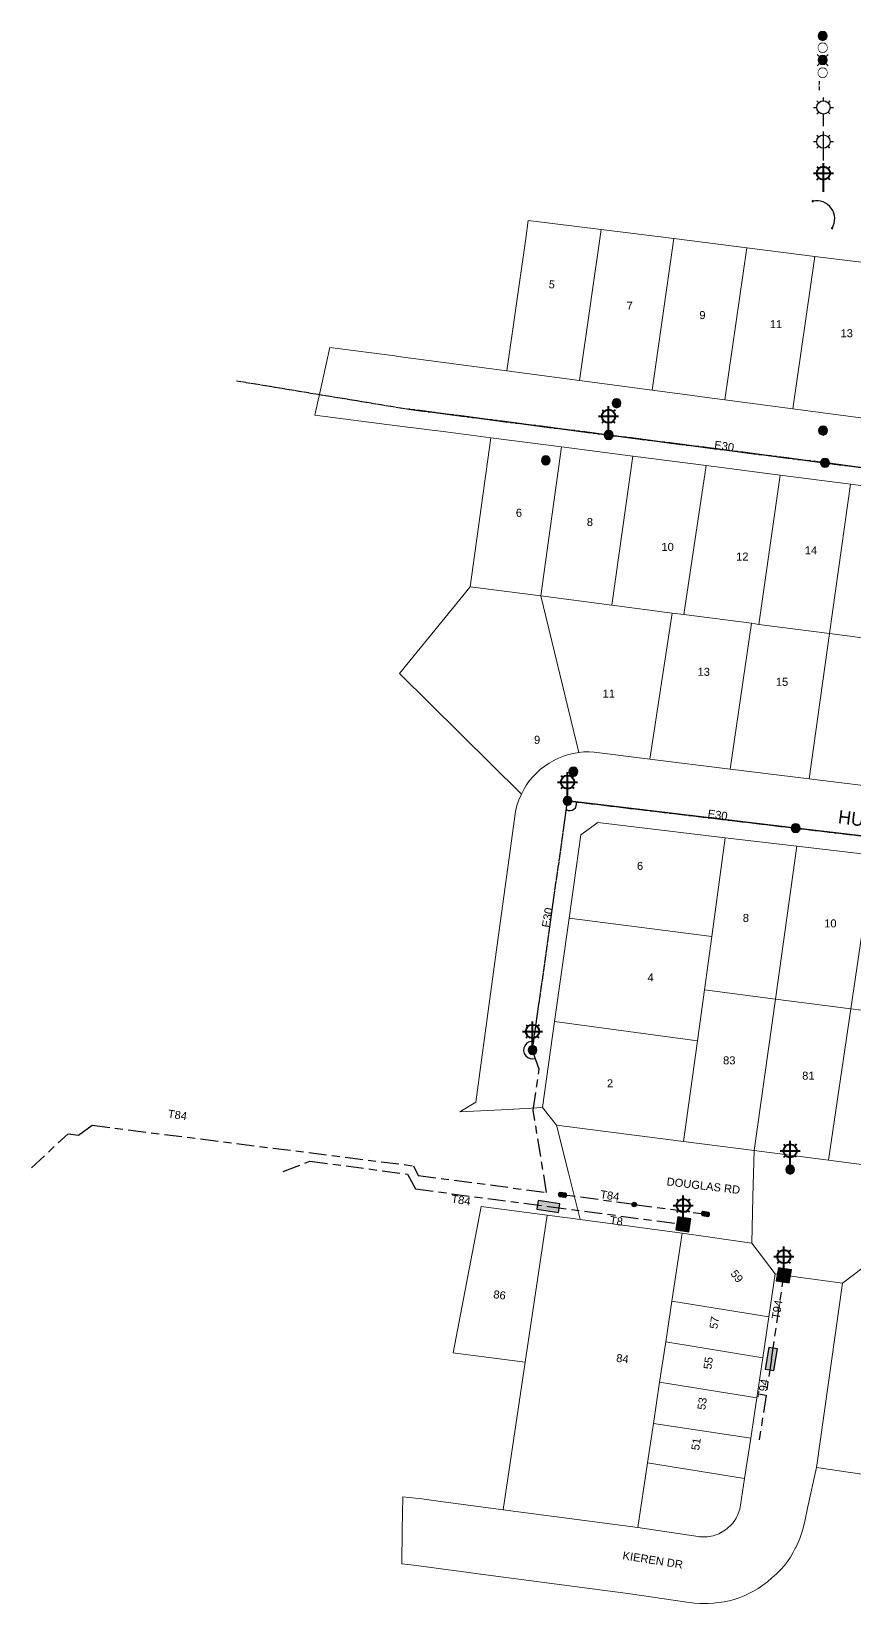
# Model space of a CAD drawing. Header units: metres. Extents: x 303873 to 304398, y 6259694 to 6260349.
# Drawn here: x 303873.4 to 304058.6, y 6259994.9 to 6260348.6 of the extents above; entities that cross this region are included whole.
import ezdxf
from ezdxf.enums import TextEntityAlignment as Align

# ---------------------------------------------------------------- set-up
doc = ezdxf.new("R2010")
doc.units = ezdxf.units.M
for name, pattern in [('Cable Exist OH', [1, 1, 0]), ('Cable Exist UG', [8.2, 4, -1.2, 1.8, -1.2]), ('solid', [0])]:
    doc.linetypes.add(name, pattern=pattern)
doc.layers.get('0').update_dxf_attribs({"color": 6})
doc.layers.add('Cadastre Land Parcels_SP_EXT', color=9, linetype='Continuous', lineweight=5)
doc.layers.add('Cadastre Roads_SP_EXT', color=9, linetype='Continuous', lineweight=5)
for name, color, linetype in [('Equip_LV_EXT', 7, 'Continuous'), ('Equip_SP_SL_EXT', 7, 'Continuous'), ('Equip_SP_SL_NEW', 2, 'Continuous'), ('Mains_HV_NEW', 2, 'Continuous'), ('Mains_HV_NEW_Hardwired', 2, 'Continuous'), ('Mains_LV_EXT', 7, 'Continuous'), ('Mains_SL_EXT', 7, 'Continuous'), ('Notes', 7, 'Continuous'), ('OH_Details_SP_MISC', 7, 'Continuous'), ('SupportsOH_SP_TR_HV_LV_SL_EXT', 7, 'Continuous'), ('SupportsOH_SP_TR_HV_LV_SL_NEW', 2, 'Continuous'), ('SupportsUG_SP_LV_EXT', 7, 'Continuous'), ('SupportsUG_SP_LV_SL_EXT', 7, 'Continuous')]:
    doc.layers.add(name, color=color, linetype=linetype)
doc.styles.add('COLUMN_LABEL', font='arial.ttf')
doc.styles.add('iecARIAL', font='arial.ttf', dxfattribs={"height": 2})
doc.styles.add('ITALICT', font='ITALICT')
doc.styles.add('POLE_LABEL', font='arial.ttf')
doc.styles.add('SL_LABEL', font='arial.ttf')
doc.styles.get("Standard").update_dxf_attribs({"font": 'arial.ttf'})

# ---------------------------------------------------------------- blocks, each defined once
blk = doc.blocks.new('COLUMN_EXT')
blk.add_hatch(color=256).paths.add_polyline_path([(-1.49, 1.48), (-1.49, -1.49), (1.48, -1.49), (1.48, 1.48)])
blk.add_lwpolyline([(-1.49, -1.49), (1.48, -1.49), (1.48, 1.48), (-1.49, 1.48)], close=True)
for tag, height, style, flags, p in [('STRUCTURE_PLANT_NUMBER', 0.2, 'POLE_LABEL', 9, (1.81, 0.03)), ('ASSET_NUM', 2.5, 'COLUMN_LABEL', 8, (2, 2)), ('STREET_CODE', 0.2, 'COLUMN_LABEL', 9, (1.81, -0.2))]:
    blk.add_attdef(tag, text='', height=height, dxfattribs=dict(style=style, flags=flags)).set_placement(p, align=Align.MIDDLE_LEFT)
at = {"flags": 1}
blk.add_attdef('Z', (1.81, -2.35), '', height=0.2, dxfattribs=at)
at = {"flags": 9}
for tag, p in [('COLUMN_TYPE', (1.81, -0.4)), ('OWNED_BY', (1.81, -0.6)), ('STATE', (1.81, -0.8)), ('USAGE', (1.81, -1)), ('STREETNAME', (1.81, -1.6)), ('SUBURB', (1.81, -1.8)), ('LEGEND', (1.81, -1.2)), ('LOCATION', (1.81, -1.4)), ('NOTES', (1.81, -2))]:
    blk.add_attdef(tag, text='', height=0.2, dxfattribs=at).set_placement(p, align=Align.MIDDLE_LEFT)
blk = doc.blocks.new('PILLAR_EXT')
blk.add_hatch(color=256).paths.add_polyline_path([(-2.475, 0.99), (-2.475, -0.99), (2.475, -0.99), (2.475, 0.99)])
blk.add_lwpolyline([(-2.475, -0.99), (2.475, -0.99), (2.475, 0.99), (-2.475, 0.99)], close=True)
at = {"style": 'iecARIAL', "flags": 8}
blk.add_attdef('ASSET_NUM', (1.5, 3.5), '', height=2.5, dxfattribs=at)
for tag, p, flags in [('OWNED_BY', (0, -0.2), 9), ('STATE', (0, -0.4), 9), ('SUPPORT_TYPE', (0, -0.6), 9), ('STREETNAME', (0, -1.8), 9), ('SUBURB', (0, -2), 1), ('USAGE', (0, -0.8), 9), ('LEGEND', (0, -1), 9), ('LOCATION', (0, -1.2), 9), ('NOTES', (0, -1.4), 9), ('PARENT', (0, -1.6), 9)]:
    blk.add_attdef(tag, p, '', height=0.2, dxfattribs=dict(flags=flags))
blk = doc.blocks.new('SL_LANTERN_EXT')
at = {"lineweight": 40}
for p, q in [((-2.25, 4.22), (2.25, 4.22)), ((-1.46, 5.68), (-1.06, 5.28)), ((0, 1.97), (0, 6.47)), ((1.46, 5.68), (1.06, 5.28)), ((-1.46, 2.76), (-1.06, 3.16)), ((0, 0), (0, 2.72)), ((1.46, 2.76), (1.06, 3.16))]:
    blk.add_line(p, q, dxfattribs=at)
blk.add_circle((0, 4.22), 1.5, dxfattribs=at)
at = {"style": 'iecARIAL', "flags": 8}
blk.add_attdef('ASSET_NUM', (1.5, 1.5), '', height=2.5, dxfattribs=at)
for tag, p, height, flags in [('OPERATING_VOLTAGE', (0.98, -1.65), 0.2, 9), ('ORIENTATION', (0.98, -1.85), 0.2, 9), ('OWNED_BY', (0.98, -2.05), 0.2, 9), ('STATE', (0.98, -2.25), 0.2, 9), ('CONSTRUCTED_VOLTAGE', (0.98, -0.65), 0.2, 9), ('CONTROL_TYPE', (0.98, -0.85), 0.2, 9), ('LANTERN_PURPOSE', (0.98, -1.05), 0.2, 9), ('LANTERN_TYPE', (0.98, -1.25), 0.2, 9), ('NO_PHASES', (0.98, -1.45), 0.2, 9), ('USAGE', (0.98, -2.45), 0.2, 9), ('CEXIST', (0.98, -2.65), 0.2, 9), ('CNEW', (0.98, -2.85), 0.2, 9), ('CNUMBER', (0.98, -3.05), 0.2, 9), ('CREMOVE', (0.98, -3.25), 0.2, 9), ('CREPLACE', (0.98, -3.45), 0.2, 9), ('LKINGHEIGHT', (0.98, -3.65), 0.2, 9), ('LNUMBER', (2.18, -3.25), 2.5, 8), ('LBRACKET', (0.98, -3.85), 0.2, 9), ('LBRACKETVOCAB', (0.98, -4.05), 0.2, 9), ('LCATEGORY', (0.98, -4.25), 0.2, 9), ('LCHARGE1', (0.98, -4.45), 0.2, 9), ('LCHARGE1PERCENT', (0.98, -4.65), 0.2, 9), ('LCHARGE2', (0.98, -4.85), 0.2, 9), ('LCHARGE2PERCENT', (0.98, -5.05), 0.2, 9), ('LCHARGE3', (0.98, -5.25), 0.2, 9), ('LCHARGE3PERCENT', (0.98, -5.45), 0.2, 9), ('LEXIST', (0.98, -5.65), 0.2, 9), ('LLAMP', (0.98, -5.85), 0.2, 9), ('LLAMPVOCAB', (0.98, -6.05), 0.2, 9), ('LMAST', (0.98, -6.25), 0.2, 9), ('LMASTVOCAB', (0.98, -6.45), 0.2, 9), ('LNEW', (0.98, -6.65), 0.2, 9), ('LANTNUMBER', (0.98, -6.85), 0.2, 9), ('LOUTREACH', (0.98, -7.25), 0.2, 9), ('STREETNAME', (0.98, -9.25), 0.2, 9), ('SUBURB', (0.98, -9.45), 0.2, 1), ('LOUTREACHVOCAB', (0.98, -7.45), 0.2, 9), ('LRATECODE', (0.98, -7.65), 0.2, 9), ('LREMOVE', (0.98, -7.85), 0.2, 9), ('LREPLACE', (0.98, -8.05), 0.2, 9), ('LTYPE', (0.98, -8.25), 0.2, 9), ('LTYPEVOCAB', (0.98, -8.45), 0.2, 9), ('LEGEND', (0.98, -8.65), 0.2, 9), ('LOCATION', (0.98, -8.85), 0.2, 9), ('NOTES', (0.98, -9.05), 0.2, 9)]:
    blk.add_attdef(tag, p, '', height=height, dxfattribs=dict(flags=flags))
blk = doc.blocks.new('POLE_EXT')
blk.add_hatch(color=256).paths.add_polyline_path([(-1, 0, 1), (1, 0, 1)])
blk.add_lwpolyline([(-1, 0, 1), (1, 0, 1)], format="xyb", close=True)
for tag, height, flags, p in [('pNumber', 2.5, 8, (-17.84, 2.07)), ('OWNED_BY', 0.2, 9, (1.35, -0.4)), ('SPECIAL_USE', 0.2, 9, (1.35, -0.8)), ('STATE', 0.2, 9, (1.35, -1)), ('cLV', 0.2, 9, (1.35, -1.4)), ('hDepth', 0.2, 9, (1.35, -1.6)), ('hDia', 0.2, 9, (1.35, -1.8)), ('cHV', 0.2, 9, (1.35, -2)), ('cLinedev', 0.2, 9, (1.35, -3.4)), ('PARENT', 0.2, 9, (1.35, -0.6)), ('USAGE', 0.2, 9, (1.35, -1.2)), ('LBRACKET', 0.2, 9, (1.35, -2.2)), ('LExisting', 0.2, 9, (1.35, -2.4)), ('LANTNUMBER', 0.2, 9, (1.35, -2.6)), ('LOther', 0.2, 9, (1.35, -2.8)), ('LRemove', 0.2, 9, (1.35, -3)), ('LEGEND', 0.2, 9, (1.35, -3.2)), ('LOCATION', 0.2, 9, (1.35, -3.6)), ('pExisting', 0.2, 9, (1.35, -3.8)), ('pFooting', 0.2, 9, (1.35, -4.4)), ('pNew', 0.2, 9, (1.35, -4.6)), ('pRelocate', 0.2, 9, (1.35, -5)), ('pRemove', 0.2, 9, (1.35, -5.2)), ('pReplace', 0.2, 9, (1.35, -5.4)), ('pStay', 0.2, 9, (1.35, -5.6)), ('pType', 0.2, 9, (1.35, -5.8)), ('cspan', 0.2, 9, (1.35, -6)), ('STREETNAME', 0.2, 9, (1.35, -6.2)), ('SUBURB', 0.2, 9, (1.35, -6.4)), ('OPERATED_BY', 0.2, 9, (1.36, -7.01)), ('PFNUMBER', 0.2, 9, (1.35, -4)), ('NEWPFNUMBER', 0.2, 9, (1.35, -4.2)), ('NOTES', 0.2, 9, (1.35, -6.6)), ('MAINTAINED_BY', 0.2, 9, (1.36, -6.81))]:
    blk.add_attdef(tag, text='', height=height, dxfattribs=dict(flags=flags)).set_placement(p, align=Align.MIDDLE_LEFT)
at = {"style": 'POLE_LABEL'}
for tag, height, flags, p in [('STRUCTURE_PLANT_NUMBER', 0.2, 9, (1.35, 0.03)), ('ASSET_NUM', 2.5, 8, (2, 2)), ('STREET_CODE', 0.2, 9, (1.35, -0.2))]:
    blk.add_attdef(tag, text='', height=height, dxfattribs=dict(at, flags=flags)).set_placement(p, align=Align.MIDDLE_LEFT)
at = {"flags": 1}
blk.add_attdef('Z', (1.35, -7.33), '', height=0.2, dxfattribs=at)
blk = doc.blocks.new('LV_STJ_EXT')
h = blk.add_hatch(color=256)
edge = h.paths.add_edge_path()
edge.add_ellipse((-0.59, 0.13), major_axis=(0.226, 0.226), ratio=1, start_angle=45, end_angle=135)
edge.add_line((-0.91, 0.13), (-0.91, -0.13))
edge.add_ellipse((-0.59, -0.13), major_axis=(0.226, 0.226), ratio=1, start_angle=135, end_angle=225)
edge.add_line((-0.59, -0.45), (0.59, -0.45))
edge.add_ellipse((0.59, -0.13), major_axis=(-0.226, 0.226), ratio=1, start_angle=135, end_angle=225)
edge.add_line((0.91, -0.13), (0.91, 0.13))
edge.add_ellipse((0.59, 0.13), major_axis=(-0.226, 0.226), ratio=1, start_angle=225, end_angle=315)
edge.add_line((0.59, 0.45), (-0.59, 0.45))
blk.add_lwpolyline([(-0.91, 0.13), (-0.91, -0.13, 0.414214), (-0.59, -0.45), (0.59, -0.45, 0.414214), (0.91, -0.13), (0.91, 0.13, 0.414214), (0.59, 0.45), (-0.59, 0.45, 0.414214)], format="xyb", close=True)
at = {"flags": 1}
blk.add_attdef('Z', (0, 0), '', height=0.2, dxfattribs=at)
at = {"flags": 9}
for tag, p in [('ORIENTATION', (0, 0)), ('USAGE', (0, -0.2)), ('LEGEND', (0, -0.4)), ('NOTES', (0, -0.6))]:
    blk.add_attdef(tag, text='', height=0.2, dxfattribs=at).set_placement(p, align=Align.MIDDLE_LEFT)
blk = doc.blocks.new('CONNECTOR_NODE_EXT')
h = blk.add_hatch(color=256)
edge = h.paths.add_edge_path()
edge.add_arc((0, 0), 0.5, 0, 360)
blk.add_circle((0, 0), 0.5)
at = {"flags": 1}
blk.add_attdef('Z', (0, 0), '', height=0.2, dxfattribs=at)
at = {"flags": 9}
for tag, p in [('CONNECTOR_TYPE', (0, 0)), ('CONSTRUCTED_VOLTAGE', (0, -0.2)), ('OPERATING_VOLTAGE', (0, -0.6)), ('ORIENTATION', (0, -0.8)), ('SUBTYPE', (0, -1)), ('NO_PHASES', (0, -0.4)), ('USAGE', (0, -1.2)), ('NOTES', (0, -1.4))]:
    blk.add_attdef(tag, text='', height=0.2, dxfattribs=at).set_placement(p, align=Align.MIDDLE_LEFT)
blk = doc.blocks.new('End Shackle_NEW')
blk.add_line((1, 1.81), (-1, 1.81))
at = {"flags": 1}
blk.add_attdef('Z', (0, 0), '', height=0.2, dxfattribs=at)
at = {"flags": 9}
for tag, p in [('CONNECTOR_TYPE', (0, 0)), ('CONSTRUCTED_VOLTAGE', (0, -0.2)), ('OPERATING_VOLTAGE', (0, -0.6)), ('ORIENTATION', (0, -0.8)), ('OWNED_BY', (0, -1)), ('STATE', (0, -1.2)), ('OPERATED_BY', (0, -2.01)), ('NO_PHASES', (0, -0.4)), ('USAGE', (0, -1.4)), ('NOTES', (0, -1.6)), ('MAINTAINED_BY', (0, -1.81))]:
    blk.add_attdef(tag, text='', height=0.2, dxfattribs=at).set_placement(p, align=Align.MIDDLE_LEFT)
blk.add_wipeout([(-0.25, 0), (-0.25, 1.81), (0.25, 1.82), (0.25, 0)])
blk = doc.blocks.new('POLE_REPLACE_NEW')
h = blk.add_hatch(color=256)
edge = h.paths.add_edge_path()
edge.add_arc((0, 0), 1, 270, 450)
edge.add_line((0, 1), (0, -1))
blk.add_lwpolyline([(0, 1), (0, -1)])
at = {"lineweight": -3}
blk.add_arc((0, 0), 1, 90, 270, dxfattribs=at)
blk.add_arc((0, 0), 1, 270, 90)
for tag, p, height, flags in [('pNumber', (-17.84, 2.07), 2.5, 8), ('cLinedev', (0, -3.2), 0.2, 9), ('LEGEND', (0, -3), 0.2, 9), ('LOCATION', (0, -3.4), 0.2, 9), ('NOTES', (0, -3.6), 0.2, 9), ('cspan', (0, -6), 0.2, 9), ('STREETNAME', (0, -6.2), 0.2, 9), ('SUBURB', (0, -6.4), 0.2, 9), ('pExisting', (0, -3.8), 0.2, 9), ('PFNUMBER', (0, -4), 0.2, 9), ('NEWPFNUMBER', (0, -4.2), 0.2, 9), ('pFooting', (0, -4.4), 0.2, 9), ('pNew', (0, -4.6), 0.2, 9), ('pRelocate', (0, -5), 0.2, 9), ('pRemove', (0, -5.2), 0.2, 9), ('pReplace', (0, -5.4), 0.2, 9), ('pStay', (0, -5.6), 0.2, 9), ('pType', (0, -5.8), 0.2, 9)]:
    blk.add_attdef(tag, p, '', height=height, dxfattribs=dict(flags=flags))
blk.add_wipeout([(0, 1), (0.19, 0.98), (0.38, 0.93), (0.55, 0.83), (0.71, 0.71), (0.83, 0.56), (0.92, 0.38), (0.98, 0.19), (1, 0), (0.98, -0.2), (0.92, -0.38), (0.83, -0.56), (0.71, -0.71), (0.55, -0.83), (0.38, -0.92), (0.2, -0.98), (0, -1), (-0.19, -0.98), (-0.38, -0.92), (-0.56, -0.83), (-0.71, -0.71), (-0.83, -0.55), (-0.93, -0.38), (-0.98, -0.19), (-1, 0), (-0.98, 0.2), (-0.92, 0.38), (-0.83, 0.55), (-0.71, 0.71), (-0.56, 0.83), (-0.38, 0.92), (-0.2, 0.98)])
at = {"style": 'iecARIAL', "flags": 8}
blk.add_attdef('ASSET_NUM', (1.5, 1.5), '', height=2.5, dxfattribs=at)
at = {"flags": 9}
for tag, p in [('OWNED_BY', (0, -0.2)), ('SPECIAL_USE', (0, -0.6)), ('STATE', (0, -0.8)), ('cLV', (0, -1.2)), ('cHV', (0, -1.8)), ('PARENT', (0, -0.4)), ('USAGE', (0, -1)), ('hDepth', (0, -1.4)), ('hDia', (0, -1.6)), ('LBRACKET', (0, -2)), ('LExisting', (0, -2.2)), ('LANTNUMBER', (0, -2.4)), ('LOther', (0, -2.6)), ('LRemove', (0, -2.8))]:
    blk.add_attdef(tag, p, '', height=0.2, dxfattribs=at)
blk = doc.blocks.new('POLE_NEW')
at = {"lineweight": -3}
blk.add_lwpolyline([(-1, 0, 1), (1, 0, 1)], format="xyb", close=True, dxfattribs=at)
for tag, p, height, flags in [('pNumber', (-17.84, 2.07), 2.5, 8), ('cLinedev', (0, -3.2), 0.2, 9), ('LEGEND', (0, -3), 0.2, 9), ('LOCATION', (0, -3.4), 0.2, 9), ('NOTES', (0, -3.6), 0.2, 9), ('cspan', (0, -6), 0.2, 9), ('STREETNAME', (0, -6.2), 0.2, 9), ('SUBURB', (0, -6.4), 0.2, 9), ('pExisting', (0, -3.8), 0.2, 9), ('PFNUMBER', (0, -4), 0.2, 9), ('NEWPFNUMBER', (0, -4.2), 0.2, 9), ('pFooting', (0, -4.4), 0.2, 9), ('pNew', (0, -4.6), 0.2, 9), ('pRelocate', (0, -5), 0.2, 9), ('pRemove', (0, -5.2), 0.2, 9), ('pReplace', (0, -5.4), 0.2, 9), ('pStay', (0, -5.6), 0.2, 9), ('pType', (0, -5.8), 0.2, 9)]:
    blk.add_attdef(tag, p, '', height=height, dxfattribs=dict(flags=flags))
blk.add_wipeout([(0, 1), (0.19, 0.98), (0.38, 0.93), (0.55, 0.83), (0.71, 0.71), (0.83, 0.56), (0.92, 0.38), (0.98, 0.19), (1, 0), (0.98, -0.2), (0.92, -0.38), (0.83, -0.56), (0.71, -0.71), (0.55, -0.83), (0.38, -0.92), (0.2, -0.98), (0, -1), (-0.19, -0.98), (-0.38, -0.92), (-0.56, -0.83), (-0.71, -0.71), (-0.83, -0.55), (-0.93, -0.38), (-0.98, -0.19), (-1, 0), (-0.98, 0.2), (-0.92, 0.38), (-0.83, 0.55), (-0.71, 0.71), (-0.56, 0.83), (-0.38, 0.92), (-0.2, 0.98)])
at = {"style": 'iecARIAL', "flags": 8}
blk.add_attdef('ASSET_NUM', (1.5, 1.5), '', height=2.5, dxfattribs=at)
at = {"flags": 9}
for tag, p in [('OWNED_BY', (0, -0.2)), ('SPECIAL_USE', (0, -0.6)), ('STATE', (0, -0.8)), ('cLV', (0, -1.2)), ('cHV', (0, -1.8)), ('PARENT', (0, -0.4)), ('USAGE', (0, -1)), ('hDepth', (0, -1.4)), ('hDia', (0, -1.6)), ('LBRACKET', (0, -2)), ('LExisting', (0, -2.2)), ('LANTNUMBER', (0, -2.4)), ('LOther', (0, -2.6)), ('LRemove', (0, -2.8))]:
    blk.add_attdef(tag, p, '', height=0.2, dxfattribs=at)
blk = doc.blocks.new('POLE_DEL')
h = blk.add_hatch(color=256)
edge = h.paths.add_edge_path()
edge.add_arc((0, 0), 1, 180, 360)
edge.add_arc((0, 0), 1, 0, 180)
for p, q in [((-1.26, 1.26), (1.26, -1.26)), ((-1.26, -1.26), (1.26, 1.26))]:
    blk.add_line(p, q)
blk.add_lwpolyline([(-1, 0, 1), (1, 0, 1)], format="xyb", close=True)
for tag, p, height, flags in [('pNumber', (0, 2.07), 2.5, 8), ('OWNED_BY', (0, -0.2), 0.2, 9), ('SPECIAL_USE', (0, -0.4), 0.2, 9), ('STATE', (0, -0.6), 0.2, 9), ('cLV', (0, -1), 0.2, 9), ('cHV', (0, -1.6), 0.2, 9), ('cLinedev', (0, -3), 0.2, 9), ('USAGE', (0, -0.8), 0.2, 9), ('hDepth', (0, -1.2), 0.2, 9), ('hDia', (0, -1.4), 0.2, 9), ('LBRACKET', (0, -1.8), 0.2, 9), ('LExisting', (0, -2), 0.2, 9), ('LANTNUMBER', (0, -2.2), 0.2, 9), ('LOther', (0, -2.4), 0.2, 9), ('LRemove', (0, -2.6), 0.2, 9), ('LEGEND', (0, -2.8), 0.2, 9), ('LOCATION', (0, -3.2), 0.2, 9), ('NOTES', (0, -3.4), 0.2, 9), ('pExisting', (0, -3.6), 0.2, 9), ('cspan', (0, -5.8), 0.2, 9), ('STREETNAME', (0, -6), 0.2, 9), ('SUBURB', (0, -6.2), 0.2, 9), ('PFNUMBER', (0, -3.8), 0.2, 9), ('NEWPFNUMBER', (0, -4), 0.2, 9), ('pFooting', (0, -4.2), 0.2, 9), ('pNew', (0, -4.4), 0.2, 9), ('pRelocate', (0, -4.8), 0.2, 9), ('pRemove', (0, -5), 0.2, 9), ('pReplace', (0, -5.2), 0.2, 9), ('pStay', (0, -5.4), 0.2, 9), ('pType', (0, -5.6), 0.2, 9)]:
    blk.add_attdef(tag, p, '', height=height, dxfattribs=dict(flags=flags))
blk = doc.blocks.new('SL_LANTERN_NEW')
blk.add_line((0, 0), (0, 0))
at = {"style": 'SL_LABEL', "flags": 9}
blk.add_attdef('STREET_CODE', text='', height=0.2, dxfattribs=at).set_placement((0, -0.2), align=Align.MIDDLE_LEFT)
for tag, height, flags, p in [('CONSTRUCTED_VOLTAGE', 0.2, 9, (0, -0.4)), ('CONTROL_TYPE', 0.2, 9, (0, -0.6)), ('OPERATING_VOLTAGE', 0.2, 9, (0, -1.4)), ('ORIENTATION', 0.2, 9, (0, -1.6)), ('OWNED_BY', 0.2, 9, (0, -1.8)), ('STATE', 0.2, 9, (0, -2)), ('CEXIST', 0.2, 9, (0, -2.4)), ('CNEW', 0.2, 9, (0, -2.6)), ('CNUMBER', 0.2, 9, (0, -2.8)), ('CREMOVE', 0.2, 9, (0, -3)), ('CREPLACE', 0.2, 9, (0, -3.2)), ('LANTERN_PURPOSE', 0.2, 9, (0, -0.8)), ('LANTERN_TYPE', 0.2, 9, (0, -1)), ('NO_PHASES', 0.2, 9, (0, -1.2)), ('USAGE', 0.2, 9, (0, -2.2)), ('LKINGHEIGHT', 0.2, 9, (0, -3.4)), ('LBRACKET', 0.2, 9, (0, -3.6)), ('LNUMBER', 2.5, 8, (1.2, -2.8)), ('LBRACKETVOCAB', 0.2, 9, (0, -3.8)), ('LCATEGORY', 0.2, 9, (0, -4)), ('LCHARGE1', 0.2, 9, (0, -4.2)), ('LCHARGE1PERCENT', 0.2, 9, (0, -4.4)), ('LCHARGE2', 0.2, 9, (0, -4.6)), ('LCHARGE2PERCENT', 0.2, 9, (0, -4.8)), ('LCHARGE3', 0.2, 9, (0, -5)), ('LCHARGE3PERCENT', 0.2, 9, (0, -5.2)), ('LEXIST', 0.2, 9, (0, -5.4)), ('LLAMP', 0.2, 9, (0, -5.6)), ('LLAMPVOCAB', 0.2, 9, (0, -5.8)), ('LMAST', 0.2, 9, (0, -6)), ('LMASTVOCAB', 0.2, 9, (0, -6.2)), ('LNEW', 0.2, 9, (0, -6.4)), ('LANTNUMBER', 0.2, 9, (0, -6.6)), ('LOUTREACH', 0.2, 9, (0, -7)), ('SUBURB', 0.2, 9, (0, -8.6)), ('STREETNAME', 0.2, 9, (0, -8.8)), ('LOUTREACHVOCAB', 0.2, 9, (0, -7.2)), ('LRATECODE', 0.2, 9, (0, -7.4)), ('LREMOVE', 0.2, 9, (0, -7.6)), ('LREPLACE', 0.2, 9, (0, -7.8)), ('LTYPE', 0.2, 9, (0, -8)), ('LTYPEVOCAB', 0.2, 9, (0, -8.2)), ('LEGEND', 0.2, 9, (0, -8.4)), ('LOCATION', 0.2, 9, (0, -9)), ('NOTES', 0.2, 9, (0, -9.2)), ('MAINTAINED_BY', 0.2, 9, (0, -9.86))]:
    blk.add_attdef(tag, text='', height=height, dxfattribs=dict(flags=flags)).set_placement(p, align=Align.MIDDLE_LEFT)
at = {"flags": 9}
blk.add_attdef('OPERATED_BY', (0, -9.61), '', height=0.2, dxfattribs=at)
blk.add_wipeout([(0, 6.47), (1.46, 5.68), (2.25, 4.22), (1.46, 2.76), (0, 1.86), (-1.46, 2.76), (-2.25, 4.22), (-1.46, 5.68)])
for p, q in [((-2.25, 4.22), (-1.5, 4.22)), ((-1.46, 5.68), (-1.06, 5.28)), ((0, 5.72), (0, 6.47)), ((1.46, 5.68), (1.06, 5.28)), ((1.5, 4.22), (2.25, 4.22)), ((-1.46, 2.76), (-1.06, 3.16)), ((0, 0), (0, 2.72)), ((1.46, 2.76), (1.06, 3.16))]:
    blk.add_line(p, q)
blk.add_circle((0, 4.22), 1.5)
at = {"flags": 1}
blk.add_attdef('Z', (0, 0), '', height=0.2, dxfattribs=at)
at = {"style": 'SL_LABEL', "flags": 8}
blk.add_attdef('ASSET_NUM', text='', height=2.5, dxfattribs=at).set_placement((2, 2), align=Align.MIDDLE_LEFT)
blk = doc.blocks.new('SL_LANTERN_REPLACE_NEW')
for p, q in [((-2.25, 4.22), (-1.5, 4.22)), ((-1.46, 5.68), (-1.06, 5.28)), ((0, 2.72), (0, 6.47)), ((1.46, 5.68), (1.06, 5.28)), ((1.5, 4.22), (2.25, 4.22)), ((-1.46, 2.76), (-1.06, 3.16)), ((0, 0), (0, 2.72)), ((0, 0), (0, 0)), ((1.46, 2.76), (1.06, 3.16))]:
    blk.add_line(p, q)
blk.add_circle((0, 4.22), 1.5)
at = {"style": 'iecARIAL', "flags": 8}
blk.add_attdef('ASSET_NUM', (1.5, 1.5), '', height=2.5, dxfattribs=at)
for tag, p, height, flags in [('CONSTRUCTED_VOLTAGE', (0, -0.2), 0.2, 9), ('CONTROL_TYPE', (0, -0.4), 0.2, 9), ('OPERATING_VOLTAGE', (0, -1.2), 0.2, 9), ('ORIENTATION', (0, -1.4), 0.2, 9), ('OWNED_BY', (0, -1.6), 0.2, 9), ('STATE', (0, -1.8), 0.2, 9), ('CEXIST', (0, -2.2), 0.2, 9), ('CNEW', (0, -2.4), 0.2, 9), ('CNUMBER', (0, -2.6), 0.2, 9), ('CREMOVE', (0, -2.8), 0.2, 9), ('CREPLACE', (0, -3), 0.2, 9), ('LANTERN_PURPOSE', (0, -0.6), 0.2, 9), ('LANTERN_TYPE', (0, -0.8), 0.2, 9), ('NO_PHASES', (0, -1), 0.2, 9), ('USAGE', (0, -2), 0.2, 9), ('LKINGHEIGHT', (0, -3.2), 0.2, 9), ('LBRACKET', (0, -3.4), 0.2, 9), ('LBRACKETVOCAB', (0, -3.6), 0.2, 9), ('LNUMBER', (1.2, -2.8), 2.5, 8), ('LCATEGORY', (0, -3.8), 0.2, 9), ('LCHARGE1', (0, -4), 0.2, 9), ('LCHARGE1PERCENT', (0, -4.2), 0.2, 9), ('LCHARGE2', (0, -4.4), 0.2, 9), ('LCHARGE2PERCENT', (0, -4.6), 0.2, 9), ('LCHARGE3', (0, -4.8), 0.2, 9), ('LCHARGE3PERCENT', (0, -5), 0.2, 9), ('LEXIST', (0, -5.2), 0.2, 9), ('LLAMP', (0, -5.4), 0.2, 9), ('LLAMPVOCAB', (0, -5.6), 0.2, 9), ('LMAST', (0, -5.8), 0.2, 9), ('LMASTVOCAB', (0, -6), 0.2, 9), ('LNEW', (0, -6.2), 0.2, 9), ('LANTNUMBER', (0, -6.4), 0.2, 9), ('LOUTREACH', (0, -6.8), 0.2, 9), ('LOUTREACHVOCAB', (0, -7), 0.2, 9), ('LRATECODE', (0, -7.2), 0.2, 9), ('LREMOVE', (0, -7.4), 0.2, 9), ('LREPLACE', (0, -7.6), 0.2, 9), ('LTYPE', (0, -7.8), 0.2, 9), ('LTYPEVOCAB', (0, -8), 0.2, 9), ('LEGEND', (0, -8.2), 0.2, 9), ('LOCATION', (0, -8.4), 0.2, 9), ('NEW_LKINGHEIGHT', (0, -8.6), 0.2, 8), ('NEW_LBRACKET', (0, -8.8), 0.2, 8), ('NEW_LBRACKETVOCAB', (0, -9), 0.2, 8), ('NEW_LCATEGORY', (0, -9.2), 0.2, 8), ('NEW_LCHARGE1', (0, -9.4), 0.2, 8), ('NEW_LCHARGE1PERCENT', (0, -9.6), 0.2, 8), ('NEW_LCHARGE2', (0, -9.8), 0.2, 8), ('NEW_LCHARGE2PERCENT', (0, -10), 0.2, 8), ('NEW_LCHARGE3', (0, -10.2), 0.2, 8), ('NEW_LCHARGE3PERCENT', (0, -10.4), 0.2, 8), ('NEW_LLAMP', (0, -10.6), 0.2, 8), ('NEW_LLAMPVOCAB', (0, -10.8), 0.2, 8), ('STREETNAME', (0, -12.6), 0.2, 9), ('SUBURB', (0, -12.8), 0.2, 9), ('NEW_LMAST', (0, -11), 0.2, 8), ('NEW_LMASTVOCAB', (0, -11.2), 0.2, 8), ('NEW_LOUTREACH', (0, -11.4), 0.2, 8), ('NEW_LOUTREACHVOCAB', (0, -11.6), 0.2, 8), ('NEW_LRATECODE', (0, -11.8), 0.2, 8), ('NEW_LTYPE', (0, -12), 0.2, 8), ('NEW_LTYPEVOCAB', (0, -12.2), 0.2, 8), ('NOTES', (0, -12.4), 0.2, 9)]:
    blk.add_attdef(tag, p, '', height=height, dxfattribs=dict(flags=flags))
blk = doc.blocks.new('BOND POINT')
blk.add_hatch(color=256).paths.add_polyline_path([(-1, 0, 1), (1, 0, 1)])
blk.add_lwpolyline([(-1, 0, 1), (1, 0, 1)], format="xyb", close=True)
for tag, p, height, flags in [('pNumber', (-17.84, 2.07), 2.5, 8), ('OWNED_BY', (0, -0.2), 0.2, 9), ('SPECIAL_USE', (0, -0.6), 0.2, 9), ('STATE', (0, -0.8), 0.2, 9), ('cLV', (0, -1.2), 0.2, 9), ('cHV', (0, -1.8), 0.2, 9), ('cLinedev', (0, -3.2), 0.2, 9), ('cspan', (0, -6), 0.2, 9), ('STREETNAME', (0, -6.2), 0.2, 9), ('SUBURB', (0, -6.4), 0.2, 9), ('PARENT', (0, -0.4), 0.2, 9), ('USAGE', (0, -1), 0.2, 9), ('hDepth', (0, -1.4), 0.2, 9), ('hDia', (0, -1.6), 0.2, 9), ('LBRACKET', (0, -2), 0.2, 9), ('LExisting', (0, -2.2), 0.2, 9), ('LANTNUMBER', (0, -2.4), 0.2, 9), ('LOther', (0, -2.6), 0.2, 9), ('LRemove', (0, -2.8), 0.2, 9), ('LEGEND', (0, -3), 0.2, 9), ('LOCATION', (0, -3.4), 0.2, 9), ('NOTES', (0, -3.6), 0.2, 9), ('pExisting', (0, -3.8), 0.2, 9), ('PFNUMBER', (0, -4), 0.2, 9), ('NEWPFNUMBER', (0, -4.2), 0.2, 9), ('pFooting', (0, -4.4), 0.2, 9), ('pNew', (0, -4.6), 0.2, 9), ('pRelocate', (0, -5), 0.2, 9), ('pRemove', (0, -5.2), 0.2, 9), ('pReplace', (0, -5.4), 0.2, 9), ('pStay', (0, -5.6), 0.2, 9), ('pType', (0, -5.8), 0.2, 9)]:
    blk.add_attdef(tag, p, '', height=height, dxfattribs=dict(flags=flags))

msp = doc.modelspace()

# ---------------------------------------------------------------- linework, layer by layer
at = {"layer": 'Cadastre Land Parcels_SP_EXT', "linetype": 'Continuous'}
for points in [[(304001.58, 6260304), (303985.19, 6260306.06), (303984.62, 6260301.99), (303980.4, 6260272.24), (303996.7, 6260270.06), (304001.58, 6260304)], [(304017.94, 6260301.95), (304001.58, 6260304), (303996.7, 6260270.06), (304013.05, 6260267.88), (304017.94, 6260301.95)], [(304034.36, 6260299.89), (304017.94, 6260301.95), (304013.05, 6260267.88), (304029.4, 6260265.7), (304034.36, 6260299.89)], [(304049.66, 6260297.97), (304034.36, 6260299.89), (304029.4, 6260265.7), (304044.74, 6260263.69), (304049.66, 6260297.97)], [(304066.23, 6260295.89), (304049.66, 6260297.97), (304044.74, 6260263.69), (304061.19, 6260261.51), (304066.23, 6260295.89)], [(303992.7, 6260255.09), (303976.77, 6260257.17), (303972.11, 6260223.64), (303988, 6260221.57), (303992.7, 6260255.09)], [(304008.76, 6260253.01), (303992.7, 6260255.09), (303988, 6260221.57), (304004.01, 6260219.49), (304008.76, 6260253.01)], [(304025.22, 6260250.91), (304008.76, 6260253.01), (304004.01, 6260219.49), (304017.55, 6260217.71), (304020.23, 6260217.38), (304025.22, 6260250.91)], [(304041.86, 6260248.76), (304025.22, 6260250.91), (304020.23, 6260217.38), (304035.4, 6260215.4), (304037.11, 6260215.14), (304041.86, 6260248.76)], [(304057.7, 6260246.74), (304041.86, 6260248.76), (304037.11, 6260215.14), (304052.97, 6260213.09), (304057.7, 6260246.74)], [(304074.24, 6260244.56), (304057.7, 6260246.74), (304052.97, 6260213.09), (304069.46, 6260210.96), (304074.24, 6260244.56)], [(303988, 6260221.57), (303972.11, 6260223.64), (303956.25, 6260204.08), (303983.64, 6260177), (303984.18, 6260178.04), (303984.81, 6260179.05), (303985.5, 6260180.01), (303986.27, 6260180.92), (303987.09, 6260181.78), (303987.97, 6260182.57), (303988.91, 6260183.3), (303989.9, 6260183.96), (303990.93, 6260184.55), (303991.99, 6260185.07), (303993.1, 6260185.51), (303994.23, 6260185.87), (303995.38, 6260186.15), (303996.55, 6260186.34), (303988, 6260221.57)], [(304004.01, 6260219.49), (303988, 6260221.57), (303996.55, 6260186.34), (303997.71, 6260186.46), (303998.88, 6260186.48), (304000.05, 6260186.42), (304012.58, 6260184.86), (304017.55, 6260217.71), (304004.01, 6260219.49)], [(304035.4, 6260215.4), (304020.23, 6260217.38), (304017.55, 6260217.71), (304012.58, 6260184.86), (304030.64, 6260182.62), (304035.4, 6260215.4)], [(304037.11, 6260215.14), (304035.4, 6260215.4), (304030.64, 6260182.62), (304048.38, 6260180.44), (304052.97, 6260213.09), (304037.11, 6260215.14)], [(304069.46, 6260210.96), (304052.97, 6260213.09), (304048.38, 6260180.44), (304064.82, 6260178.36), (304069.46, 6260210.96)], [(304029.51, 6260167.15), (304000.85, 6260170.6), (303997.01, 6260167.83), (303994.37, 6260149.08), (304026.51, 6260144.94), (304029.51, 6260167.15)], [(304045.64, 6260165.25), (304029.51, 6260167.15), (304026.51, 6260144.94), (304024.89, 6260132.91), (304040.8, 6260130.85), (304045.64, 6260165.25)], [(304062.88, 6260163.21), (304045.64, 6260165.25), (304040.8, 6260130.85), (304057.78, 6260128.66), (304062.88, 6260163.21)], [(304079.27, 6260161.32), (304062.88, 6260163.21), (304057.78, 6260128.66), (304074.03, 6260126.55), (304079.27, 6260161.32)], [(304026.51, 6260144.94), (303994.37, 6260149.08), (303991.12, 6260125.8), (304023.3, 6260121.46), (304024.89, 6260132.91), (304026.51, 6260144.94)], [(304040.8, 6260130.85), (304024.89, 6260132.91), (304023.3, 6260121.46), (304020.15, 6260098.84), (304036, 6260096.77), (304040.8, 6260130.85)], [(304057.78, 6260128.66), (304040.8, 6260130.85), (304036, 6260096.77), (304052.74, 6260094.59), (304057.78, 6260128.66)], [(304074.03, 6260126.55), (304057.78, 6260128.66), (304052.74, 6260094.59), (304068.9, 6260092.5), (304074.03, 6260126.55)], [(304023.3, 6260121.46), (303991.12, 6260125.8), (303988.39, 6260106.44), (303991.57, 6260102.5), (304020.15, 6260098.84), (304023.3, 6260121.46)], [(303984.52, 6260049.13), (303989.49, 6260082.22), (303974.62, 6260084.18), (303968.29, 6260051.28), (303969.35, 6260051.14), (303984.52, 6260049.13)], [(303996.91, 6260081.23), (303989.49, 6260082.22), (303984.52, 6260049.13), (303979.54, 6260015.95), (304009.85, 6260011.94), (304012.03, 6260026.5), (304013.37, 6260035.37), (304014.76, 6260044.7), (304016.12, 6260053.74), (304017.49, 6260062.87), (304019.8, 6260078.2), (303996.91, 6260081.23)], [(304035.52, 6260075.97), (304019.8, 6260078.2), (304017.49, 6260062.87), (304039.35, 6260059.37), (304040.79, 6260069.01), (304035.52, 6260075.97)], [(304098.84, 6260066.99), (304062.72, 6260072.11), (304055.88, 6260066.96), (304050.04, 6260025.49), (304069.93, 6260022.52), (304080.76, 6260020.91), (304091.72, 6260019.27), (304098.84, 6260066.99)], [(304039.35, 6260059.37), (304017.49, 6260062.87), (304016.12, 6260053.74), (304037.97, 6260050.17), (304039.35, 6260059.37)], [(304037.97, 6260050.17), (304016.12, 6260053.74), (304014.76, 6260044.7), (304036.61, 6260041.16), (304037.97, 6260050.17)], [(304035.25, 6260032.09), (304036.61, 6260041.16), (304014.76, 6260044.7), (304013.37, 6260035.37), (304035.25, 6260032.09)], [(304033.88, 6260022.96), (304035.25, 6260032.09), (304013.37, 6260035.37), (304012.03, 6260026.5), (304033.88, 6260022.96)]]:
    msp.add_lwpolyline(points, close=True, dxfattribs=at)
at = {"layer": 'Cadastre Roads_SP_EXT', "linetype": 'Continuous'}
for points in [[(304061.19, 6260261.51), (304044.74, 6260263.69), (304029.4, 6260265.7), (304013.05, 6260267.88), (303996.7, 6260270.06), (303980.4, 6260272.24), (303955.91, 6260275.47), (303955.91, 6260275.47), (303955.19, 6260275.56), (303940.54, 6260277.48), (303938.87, 6260269.94), (303937.16, 6260262.22), (303955.71, 6260259.87), (303966.66, 6260258.47), (303976.77, 6260257.17), (303992.7, 6260255.09), (304008.76, 6260253.01), (304025.22, 6260250.91), (304041.86, 6260248.76), (304057.7, 6260246.74), (304074.24, 6260244.56)], [(304064.82, 6260178.36), (304048.38, 6260180.44), (304030.64, 6260182.62), (304012.58, 6260184.86), (304012.58, 6260184.86), (304000.05, 6260186.42), (303998.88, 6260186.48), (303997.71, 6260186.46), (303996.55, 6260186.34), (303995.38, 6260186.15), (303994.23, 6260185.87), (303993.1, 6260185.51), (303991.99, 6260185.07), (303990.93, 6260184.55), (303989.9, 6260183.96), (303988.91, 6260183.3), (303987.97, 6260182.57), (303987.09, 6260181.78), (303986.27, 6260180.92), (303985.5, 6260180.01), (303984.81, 6260179.05), (303984.18, 6260178.04), (303983.64, 6260177), (303983.09, 6260175.72), (303982.65, 6260174.41), (303982.3, 6260173.07), (303980.9, 6260162.62), (303978.01, 6260141.38), (303974.68, 6260117.1), (303973.37, 6260107.67), (303969.81, 6260105.5), (303980.67, 6260106.05), (303988.39, 6260106.44), (303991.12, 6260125.8), (303994.37, 6260149.08), (303997.01, 6260167.83), (304000.85, 6260170.6), (304029.51, 6260167.15), (304045.64, 6260165.25), (304062.88, 6260163.21)]]:
    msp.add_lwpolyline(points, dxfattribs=at)
for points in [[(304020.15, 6260098.84), (303991.57, 6260102.5), (303994.26, 6260091.8), (303996.91, 6260081.23), (304019.8, 6260078.2), (304035.52, 6260075.97), (304035.76, 6260086.38), (304036, 6260096.77), (304020.15, 6260098.84)], [(304046.3, 6260009.49), (304046.71, 6260010.63), (304047.05, 6260011.79), (304047.42, 6260013.36), (304048.06, 6260016.33), (304050.04, 6260025.49), (304055.88, 6260066.96), (304047.09, 6260068.15), (304040.79, 6260069.01), (304039.35, 6260059.37), (304037.97, 6260050.17), (304036.61, 6260041.16), (304035.25, 6260032.09), (304033.88, 6260022.96), (304032.99, 6260016.99), (304032.9, 6260016.55), (304032.8, 6260016.12), (304032.68, 6260015.69), (304032.53, 6260015.28), (304032.36, 6260014.87), (304032.16, 6260014.47), (304031.95, 6260014.08), (304031.72, 6260013.7), (304031.47, 6260013.33), (304031.2, 6260012.98), (304030.91, 6260012.64), (304030.61, 6260012.32), (304030.28, 6260012.02), (304029.95, 6260011.73), (304029.59, 6260011.46), (304029.23, 6260011.21), (304028.85, 6260010.98), (304028.46, 6260010.77), (304028.06, 6260010.57), (304027.65, 6260010.41), (304027.23, 6260010.26), (304026.8, 6260010.13), (304026.37, 6260010.03), (304025.94, 6260009.95), (304025.5, 6260009.89), (304025.06, 6260009.86), (304024.61, 6260009.85), (304024.17, 6260009.86), (304023.73, 6260009.89), (304023.44, 6260009.93), (304009.85, 6260011.94), (303979.54, 6260015.95), (303964.37, 6260017.96), (303961.22, 6260018.41), (303956.94, 6260018.9), (303956.85, 6260011.35), (303956.77, 6260003.81), (303959.45, 6260003.48), (303977.88, 6260001.04), (303992.75, 6259999.07), (304007.62, 6259997.11), (304021.44, 6259995.11), (304022.6, 6259994.97), (304023.84, 6259994.88), (304025.08, 6259994.86), (304025.66, 6259994.87), (304026.88, 6259994.94), (304028.09, 6259995.08), (304029.25, 6259995.26), (304030.39, 6259995.5), (304031.53, 6259995.79), (304032.64, 6259996.15), (304033.75, 6259996.59), (304034.83, 6259997.1), (304035.89, 6259997.65), (304036.92, 6259998.26), (304037.99, 6259999), (304039.03, 6259999.78), (304040.02, 6260000.63), (304041.03, 6260001.58), (304041.96, 6260002.48), (304042.85, 6260003.44), (304043.54, 6260004.35), (304044.17, 6260005.3), (304044.76, 6260006.28), (304045.29, 6260007.29), (304045.38, 6260007.44), (304045.87, 6260008.46), (304046.3, 6260009.49)]]:
    msp.add_lwpolyline(points, close=True, dxfattribs=at)
at = {"layer": 'Mains_HV_NEW_Hardwired', "linetype": 'Continuous'}
msp.add_arc((304050.08, 6260306.41), 4.07, 328.8907, 102.2351, dxfattribs=at).dxf.unprotected_set("ltscale", 0)
at = {"layer": 'Mains_LV_EXT', "linetype": 'Cable Exist OH'}
for points in [[(304003.28, 6260257.76), (303958.33, 6260263.58)], [(304051.96, 6260251.51), (304003.28, 6260257.76)], [(304090.34, 6260246.51), (304051.96, 6260251.51)], [(303986.16, 6260119.38), (303994.04, 6260175.46)], [(303994.04, 6260175.46), (304045.37, 6260169.32)]]:
    msp.add_lwpolyline(points, dxfattribs=at)
at = {"layer": 'Mains_LV_EXT', "linetype": 'Continuous'}
for points in [[(303993.76, 6260173.48, 0.685304), (303996.02, 6260175.22)], [(303986.43, 6260121.36, 1.261302), (303986.79, 6260117.48)]]:
    msp.add_lwpolyline(points, format="xyb", dxfattribs=at)
at = {"layer": 'Mains_LV_EXT', "color": 7, "linetype": 'Cable Exist OH'}
msp.add_lwpolyline([(304045.37, 6260169.32), (304087.54, 6260164.36)], dxfattribs=at)
at = {"layer": 'Mains_LV_EXT', "linetype": 'Cable Exist UG'}
for points in [[(303873.41, 6260092.91), (303881.64, 6260100.53), (303883.99, 6260100.21), (303887.04, 6260102.48), (303959.36, 6260093.34), (303960.41, 6260091.18), (303989.34, 6260087.36), (303986.29, 6260105.87), (303987.67, 6260115.1), (303986.16, 6260119.38)], [(303930.03, 6260092.1), (303936.06, 6260094.39), (303958.04, 6260091.49), (303959.83, 6260088.14), (303989.74, 6260084.21)], [(303989.74, 6260084.21), (304020.08, 6260080.18)], [(304009.05, 6260084.65), (303992.91, 6260086.8)], [(304009.05, 6260084.65), (304025.08, 6260082.51)], [(304039.92, 6260049.87), (304042.73, 6260068.69)], [(304039.92, 6260049.87), (304037.17, 6260031.69)]]:
    msp.add_lwpolyline(points, dxfattribs=at)
at = {"layer": 'Mains_SL_EXT', "linetype": 'Cable Exist OH'}
for points in [[(303919.56, 6260269.98), (303958.33, 6260263.58), (304003.28, 6260257.76)], [(304003.28, 6260257.76), (304051.96, 6260251.51), (304093.38, 6260246.11)]]:
    msp.add_lwpolyline(points, dxfattribs=at)
at = {"layer": 'OH_Details_SP_MISC', "color": 7, "linetype": 'Continuous', "flags": 128}
msp.add_lwpolyline([(304309.43, 6260133.99), (304265.64, 6260140.19), (304226.73, 6260145.63), (304188.92, 6260150.81), (304147.73, 6260156.58), (304132.89, 6260158.64), (304087.54, 6260164.36), (304045.37, 6260169.32), (303994.04, 6260175.46)], dxfattribs=at)

# ---------------------------------------------------------------- block references
at = {"layer": 'Equip_LV_EXT'}
for p, rotation in [((303992.91, 6260086.8), 171.254460677126), ((304025.08, 6260082.51), 351.3269106118846)]:
    msp.add_blockref('LV_STJ_EXT', p, dxfattribs=dict(at, rotation=rotation))
msp.add_blockref('CONNECTOR_NODE_EXT', (304009.05, 6260084.65), dxfattribs=at)
at = {"layer": 'Equip_SP_SL_EXT'}
for p in [(304051.61, 6260312.46), (304003.28, 6260257.76), (303994.04, 6260175.46), (303986.16, 6260119.38), (304044.13, 6260092.5), (304020.08, 6260080.18), (304042.73, 6260068.69)]:
    msp.add_blockref('SL_LANTERN_EXT', p, dxfattribs=at)
at = {"layer": 'Equip_SP_SL_NEW'}
msp.add_blockref('SL_LANTERN_NEW', (304051.61, 6260327.26), dxfattribs=at)
at = {"layer": 'Mains_HV_NEW_Hardwired', "linetype": 'Continuous', "xscale": 0.15, "yscale": 0.15, "zscale": 0.15}
for p in [(304049.22, 6260310.39), (304053.57, 6260304.31)]:
    msp.add_blockref('BOND POINT', p, dxfattribs=at).dxf.unprotected_set("ltscale", 0)
at = {"layer": 'SupportsOH_SP_TR_HV_LV_SL_EXT'}
for p in [(304005.06, 6260264.92), (304003.28, 6260257.76), (304051.54, 6260258.77), (303989.15, 6260252.07), (304051.96, 6260251.51), (303995.36, 6260182.04), (303994.04, 6260175.46), (304045.37, 6260169.32), (303986.16, 6260119.38), (304044.13, 6260092.5)]:
    msp.add_blockref('POLE_EXT', p, dxfattribs=at)
at = {"layer": 'SupportsOH_SP_TR_HV_LV_SL_NEW'}
msp.add_blockref('POLE_NEW', (304051.44, 6260344.91), dxfattribs=at)
at = {"layer": 'SupportsUG_SP_LV_EXT'}
for p, rotation in [((303989.74, 6260084.21), 351.3269106118846), ((304039.92, 6260049.87), 260.4042489154226)]:
    msp.add_blockref('PILLAR_EXT', p, dxfattribs=dict(at, rotation=rotation))
at = {"layer": 'SupportsUG_SP_LV_SL_EXT'}
for p, rotation in [((304020.08, 6260080.18), 350.9737682329706), ((304042.73, 6260068.69), 260.4042489154226)]:
    msp.add_blockref('COLUMN_EXT', p, dxfattribs=dict(at, rotation=rotation))

# ---------------------------------------------------------------- texts
at = {"layer": 'Cadastre Land Parcels_SP_EXT'}
for s, rotation, p in [('5', 352.3925, (303989.7, 6260290.87)), ('59', 307.1, (304030.59, 6260069.08)), ('86', 352.4432, (303977.25, 6260063.59)), ('57', 81.55, (304027.73, 6260056.54)), ('84', 352.4429, (304004.9, 6260049.26)), ('55', 81.55, (304026.37, 6260047.44)), ('53', 81.55, (304025, 6260038.33)), ('51', 81.55, (304023.63, 6260029.23))]:
    msp.add_text(s, height=1.8, rotation=rotation, dxfattribs=at).set_placement(p)
for s, p in [('7', (304007.32, 6260285.97)), ('9', (304023.69, 6260283.85)), ('11', (304039.54, 6260281.81)), ('13', (304055.46, 6260279.77)), ('6', (303982.4, 6260239.37)), ('8', (303998.37, 6260237.29)), ('10', (304015.15, 6260231.7)), ('14', (304047.41, 6260230.93)), ('12', (304031.96, 6260229.52)), ('13', (304023.28, 6260203.59)), ('11', (304001.92, 6260198.67)), ('15', (304040.9, 6260201.34)), ('9', (303986.49, 6260188.3)), ('6', (304009.65, 6260159.92)), ('8', (304033.47, 6260148.22)), ('10', (304051.78, 6260146.99)), ('4', (304012.04, 6260134.84)), ('83', (304029.03, 6260116.17)), ('2', (304002.91, 6260111.01)), ('81', (304046.83, 6260112.72))]:
    msp.add_text(s, height=1.8, dxfattribs=at).set_placement(p)
at = {"layer": 'Cadastre Roads_SP_EXT'}
for s, rotation, p in [('DOUGLAS RD', 353.224, (304016.25, 6260088.96)), ('KIEREN DR', 350.979, (304006.32, 6260004.84))]:
    msp.add_text(s, height=1.8, rotation=rotation, dxfattribs=at).set_placement(p)
at = {"layer": 'Mains_LV_EXT'}
for s, rotation, p in [('E30', 351.5662, (304026.95, 6260254.73)), ('E30', 352.1143, (304025.48, 6260171.73)), ('E30', 80.9392, (303990.02, 6260146.84)), ('T84', 351.479, (303903.99, 6260104.23)), ('T84', 351.3269, (304001.28, 6260086.1)), ('T84', 351.3069, (303967.78, 6260085.08)), ('T8', 351.3269, (304003.45, 6260080.28)), ('T94', 80.5169, (304041.71, 6260058.71)), ('T94', 80.4767, (304038.57, 6260040.95))]:
    msp.add_text(s, height=1.8, rotation=rotation, dxfattribs=at).set_placement(p)
at = {"layer": 'Notes', "linetype": 'solid', "insert": (304063.26, 6260170.82), "char_height": 3, "attachment_point": 5, "rotation": 352.5608, "style": 'ITALICT'}
msp.add_mtext('{\\fStylus BT|b0|i0|c0|p34;HUNTER }', dxfattribs=at)

# ---------------------------------------------------------------- next in the draw order: block references
at = {"layer": 'Equip_SP_SL_NEW'}
msp.add_blockref('SL_LANTERN_REPLACE_NEW', (304051.61, 6260319.57), dxfattribs=at)
at = {"layer": 'Mains_HV_NEW', "rotation": 90}
msp.add_blockref('End Shackle_NEW', (304052.5, 6260336.39), dxfattribs=at).dxf.unprotected_set("ltscale", 0)
at = {"layer": 'SupportsOH_SP_TR_HV_LV_SL_EXT'}
msp.add_blockref('POLE_EXT', (304051.44, 6260347.57), dxfattribs=at)

# ---------------------------------------------------------------- next in the draw order: block references
at = {"layer": 'SupportsOH_SP_TR_HV_LV_SL_NEW'}
msp.add_blockref('POLE_REPLACE_NEW', (304051.44, 6260339.29), dxfattribs=at)

# ---------------------------------------------------------------- next in the draw order: block references
at = {"layer": 'SupportsUG_SP_LV_EXT'}
msp.add_blockref('POLE_DEL', (304051.44, 6260342.13), dxfattribs=at)

doc.saveas('drawing.dxf')
